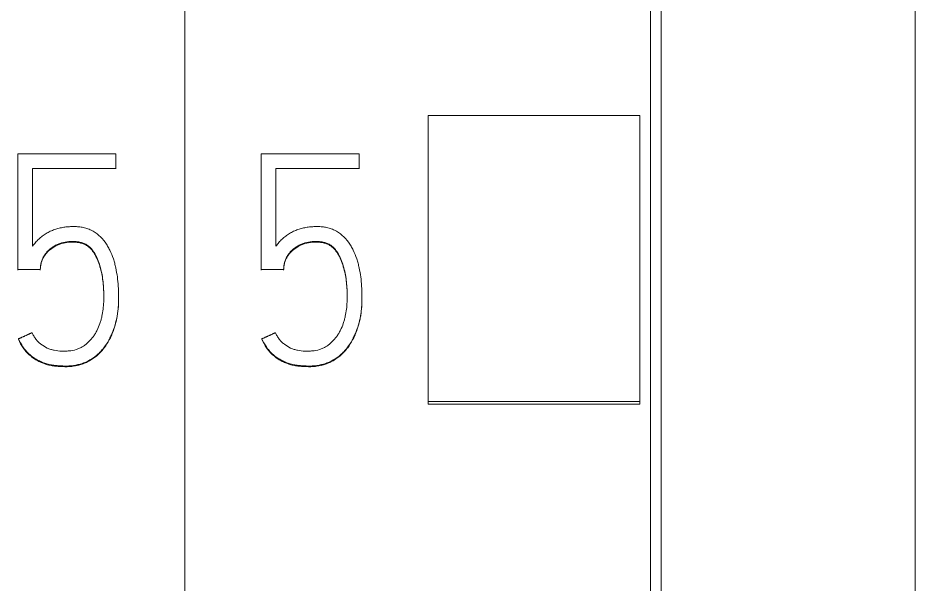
# Model space of a CAD drawing. Header units: millimetres. Extents: x 1359 to 3577, y 1336 to 3557.
# Drawn here: x 2609.59 to 2618.07, y 3006.21 to 3011.56 of the extents above; entities that cross this region are included whole.
import ezdxf

# ---------------------------------------------------------------- set-up
doc = ezdxf.new("R2010")
doc.units = ezdxf.units.MM
doc.layers.add('000-PI-Oprema', color=30, linetype='Continuous', lineweight=5)

msp = doc.modelspace()

# ---------------------------------------------------------------- linework, layer by layer
at = {"layer": '000-PI-Oprema', "color": 0, "linetype": 'ByBlock', "lineweight": 0}
for p, q in [((2611.1713, 3041.2368), (2611.1713, 2927.8187)), ((2611.1713, 3041.2368), (2611.1713, 2927.8187)), ((2615.5713, 3038.9563), (2615.5713, 2930.1412)), ((2613.4713, 3007.9313), (2613.4713, 3010.6338)), ((2615.4713, 3010.6338), (2613.4713, 3010.6338)), ((2615.4713, 3007.9313), (2615.4713, 3010.6338)), ((2609.593, 3010.273), (2609.593, 3009.1784)), ((2610.5167, 3010.273), (2609.593, 3010.273)), ((2610.5167, 3010.1348), (2610.5167, 3010.273)), ((2611.893, 3010.273), (2611.893, 3009.1784)), ((2612.8167, 3010.273), (2611.893, 3010.273)), ((2612.8167, 3010.1348), (2612.8167, 3010.273)), ((2609.7317, 3009.3995), (2609.7317, 3010.1348)), ((2609.7317, 3010.1348), (2610.5167, 3010.1348)), ((2610.5167, 3010.1348), (2610.5167, 3010.1286)), ((2612.0317, 3009.3995), (2612.0317, 3010.1348)), ((2612.0317, 3010.1348), (2612.8167, 3010.1348)), ((2612.8167, 3010.1348), (2612.8167, 3010.1286)), ((2609.593, 3009.1784), (2609.593, 3009.1722)), ((2609.593, 3009.1784), (2609.8038, 3009.1784)), ((2609.8038, 3009.1784), (2609.8038, 3009.1722)), ((2611.893, 3009.1784), (2611.893, 3009.1722)), ((2611.893, 3009.1784), (2612.1038, 3009.1784)), ((2612.1038, 3009.1784), (2612.1038, 3009.1722)), ((2610.5445, 3008.914), (2610.5445, 3008.9202)), ((2612.8445, 3008.914), (2612.8445, 3008.9202)), ((2609.5986, 3008.5233), (2609.5986, 3008.5171)), ((2611.8986, 3008.5233), (2611.8986, 3008.5171)), ((2613.4713, 3007.9054), (2613.4713, 3007.9313)), ((2615.4713, 3007.9313), (2613.4713, 3007.9313)), ((2615.4713, 3007.9054), (2615.4713, 3007.9313)), ((2615.4713, 3007.9054), (2613.4713, 3007.9054))]:
    msp.add_line(p, q, dxfattribs=at)
for points, knots in [([(2615.6713, 3039.142), (2615.6713, 3036.0981), (2615.6713, 3026.5281), (2615.6713, 3012.3581), (2615.6713, 2997.7915), (2615.6713, 2983.5816), (2615.6713, 2969.2875), (2615.6713, 2953.801), (2615.6713, 2941.1615), (2615.6713, 2933.1965), (2615.6713, 2929.8557)], [0, 0, 0, 0, 0.083934, 0.263736, 0.389889, 0.484142, 0.653794, 0.78188, 0.908517, 1, 1, 1, 1]), ([(2618.0713, 3036.0765), (2618.0713, 3034.0535), (2618.0713, 3025.5043), (2618.0713, 3012.3581), (2618.0713, 2997.7915), (2618.0713, 2983.5816), (2618.0713, 2969.2875), (2618.0713, 2953.801), (2618.0713, 2941.0427), (2618.0713, 2932.1612), (2618.0713, 2927.9038), (2618.0713, 2927.106)], [0, 0, 0, 0, 0.055935, 0.236292, 0.362833, 0.457376, 0.627551, 0.756032, 0.883059, 0.978086, 1, 1, 1, 1]), ([(2609.5986, 3008.5233), (2609.6108, 3008.4969), (2609.6245, 3008.4714), (2609.6485, 3008.4356), (2609.6572, 3008.424), (2609.676, 3008.4019), (2609.6863, 3008.3913), (2609.7077, 3008.3716), (2609.719, 3008.3625), (2609.7422, 3008.3454), (2609.7542, 3008.3374), (2609.779, 3008.3224), (2609.7918, 3008.3156), (2609.8184, 3008.3034), (2609.8321, 3008.2981), (2609.8597, 3008.2888), (2609.8737, 3008.2848), (2609.902, 3008.2779), (2609.9163, 3008.2751), (2609.9453, 3008.2711), (2609.96, 3008.2699), (2609.9819, 3008.2686), (2609.9892, 3008.2682), (2610.0038, 3008.2675), (2610.0111, 3008.2671), (2610.033, 3008.2663), (2610.0476, 3008.266), (2610.0768, 3008.2668), (2610.0914, 3008.2678), (2610.1205, 3008.2712), (2610.1352, 3008.2736), (2610.1641, 3008.2799), (2610.1783, 3008.2837), (2610.22, 3008.2972), (2610.2468, 3008.3089), (2610.2854, 3008.3308), (2610.2979, 3008.3387), (2610.3218, 3008.3557), (2610.3332, 3008.3648), (2610.3551, 3008.3841), (2610.3656, 3008.3943), (2610.3856, 3008.4158), (2610.3952, 3008.4272), (2610.4222, 3008.4619), (2610.438, 3008.4864), (2610.4591, 3008.5247), (2610.4657, 3008.5377), (2610.478, 3008.5642), (2610.4838, 3008.5777), (2610.4999, 3008.6187), (2610.5089, 3008.6464), (2610.5237, 3008.7026), (2610.5295, 3008.731), (2610.536, 3008.7741), (2610.5378, 3008.7885), (2610.5407, 3008.8176), (2610.5418, 3008.8322), (2610.5442, 3008.8761), (2610.5447, 3008.9053), (2610.5442, 3008.9635), (2610.542, 3009.0216), (2610.5363, 3009.0794), (2610.5286, 3009.137), (2610.5238, 3009.1658), (2610.5145, 3009.2088), (2610.511, 3009.2231), (2610.5034, 3009.2514), (2610.4992, 3009.2655), (2610.4854, 3009.3072), (2610.4746, 3009.3344), (2610.4552, 3009.3741), (2610.4482, 3009.3871), (2610.4333, 3009.4122), (2610.4253, 3009.4244), (2610.3997, 3009.4598), (2610.3805, 3009.4817), (2610.3358, 3009.5209), (2610.3114, 3009.5372), (2610.2717, 3009.5567), (2610.2578, 3009.5623), (2610.2297, 3009.5715), (2610.2154, 3009.575), (2610.1865, 3009.5804), (2610.1719, 3009.5823), (2610.1423, 3009.5845), (2610.1275, 3009.5849), (2610.0982, 3009.5845), (2610.0835, 3009.5837), (2610.0544, 3009.5814), (2610.0399, 3009.5797), (2610.0109, 3009.5752), (2609.9965, 3009.5723), (2609.9678, 3009.5652), (2609.9535, 3009.5609), (2609.9257, 3009.5513), (2609.912, 3009.5459), (2609.8855, 3009.5335), (2609.8726, 3009.5265), (2609.8474, 3009.5112), (2609.8351, 3009.5029), (2609.8115, 3009.4851), (2609.8003, 3009.4757), (2609.7789, 3009.4557), (2609.7687, 3009.4452), (2609.7493, 3009.4233), (2609.7402, 3009.4117), (2609.7317, 3009.3995)], [0, 0, 0, 0, 0.03125, 0.03125, 0.046875, 0.046875, 0.0625, 0.0625, 0.078125, 0.078125, 0.09375, 0.09375, 0.109375, 0.109375, 0.125, 0.125, 0.140625, 0.140625, 0.15625, 0.15625, 0.171875, 0.171875, 0.179688, 0.179688, 0.1875, 0.1875, 0.203125, 0.203125, 0.21875, 0.21875, 0.234375, 0.234375, 0.25, 0.25, 0.28125, 0.28125, 0.296875, 0.296875, 0.3125, 0.3125, 0.328125, 0.328125, 0.34375, 0.34375, 0.375, 0.375, 0.390625, 0.390625, 0.40625, 0.40625, 0.4375, 0.4375, 0.46875, 0.46875, 0.484375, 0.484375, 0.5, 0.5, 0.53125, 0.53125, 0.5625, 0.59375, 0.59375, 0.625, 0.625, 0.640625, 0.640625, 0.65625, 0.65625, 0.6875, 0.6875, 0.703125, 0.703125, 0.71875, 0.71875, 0.75, 0.75, 0.78125, 0.78125, 0.796875, 0.796875, 0.8125, 0.8125, 0.828125, 0.828125, 0.84375, 0.84375, 0.859375, 0.859375, 0.875, 0.875, 0.890625, 0.890625, 0.90625, 0.90625, 0.921875, 0.921875, 0.9375, 0.9375, 0.953125, 0.953125, 0.96875, 0.96875, 0.984375, 0.984375, 1, 1, 1, 1]), ([(2611.8986, 3008.5233), (2611.9108, 3008.4969), (2611.9245, 3008.4714), (2611.9485, 3008.4356), (2611.9572, 3008.424), (2611.976, 3008.4019), (2611.9863, 3008.3913), (2612.0077, 3008.3716), (2612.019, 3008.3625), (2612.0422, 3008.3454), (2612.0542, 3008.3374), (2612.079, 3008.3224), (2612.0918, 3008.3156), (2612.1184, 3008.3034), (2612.1321, 3008.2981), (2612.1597, 3008.2888), (2612.1737, 3008.2848), (2612.202, 3008.2779), (2612.2163, 3008.2751), (2612.2453, 3008.2711), (2612.26, 3008.2699), (2612.2819, 3008.2686), (2612.2892, 3008.2682), (2612.3038, 3008.2675), (2612.3111, 3008.2671), (2612.333, 3008.2663), (2612.3476, 3008.266), (2612.3768, 3008.2668), (2612.3914, 3008.2678), (2612.4205, 3008.2712), (2612.4352, 3008.2736), (2612.4641, 3008.2799), (2612.4783, 3008.2837), (2612.52, 3008.2972), (2612.5468, 3008.3089), (2612.5854, 3008.3308), (2612.5979, 3008.3387), (2612.6218, 3008.3557), (2612.6332, 3008.3648), (2612.6551, 3008.3841), (2612.6656, 3008.3943), (2612.6856, 3008.4158), (2612.6952, 3008.4272), (2612.7222, 3008.4619), (2612.738, 3008.4864), (2612.7591, 3008.5247), (2612.7657, 3008.5377), (2612.778, 3008.5642), (2612.7838, 3008.5777), (2612.7999, 3008.6187), (2612.8089, 3008.6464), (2612.8237, 3008.7026), (2612.8295, 3008.731), (2612.836, 3008.7741), (2612.8378, 3008.7885), (2612.8407, 3008.8176), (2612.8418, 3008.8322), (2612.8442, 3008.8761), (2612.8447, 3008.9053), (2612.8442, 3008.9635), (2612.842, 3009.0216), (2612.8363, 3009.0794), (2612.8286, 3009.137), (2612.8238, 3009.1658), (2612.8145, 3009.2088), (2612.811, 3009.2231), (2612.8034, 3009.2514), (2612.7992, 3009.2655), (2612.7854, 3009.3072), (2612.7746, 3009.3344), (2612.7552, 3009.3741), (2612.7482, 3009.3871), (2612.7333, 3009.4122), (2612.7253, 3009.4244), (2612.6997, 3009.4598), (2612.6805, 3009.4817), (2612.6358, 3009.5209), (2612.6114, 3009.5372), (2612.5717, 3009.5567), (2612.5578, 3009.5623), (2612.5297, 3009.5715), (2612.5154, 3009.575), (2612.4865, 3009.5804), (2612.4719, 3009.5823), (2612.4423, 3009.5845), (2612.4275, 3009.5849), (2612.3982, 3009.5845), (2612.3835, 3009.5837), (2612.3544, 3009.5814), (2612.3399, 3009.5797), (2612.3109, 3009.5752), (2612.2965, 3009.5723), (2612.2678, 3009.5652), (2612.2535, 3009.5609), (2612.2257, 3009.5513), (2612.212, 3009.5459), (2612.1855, 3009.5335), (2612.1726, 3009.5265), (2612.1474, 3009.5112), (2612.1351, 3009.5029), (2612.1115, 3009.4851), (2612.1003, 3009.4757), (2612.0789, 3009.4557), (2612.0687, 3009.4452), (2612.0493, 3009.4233), (2612.0402, 3009.4117), (2612.0317, 3009.3995)], [0, 0, 0, 0, 0.03125, 0.03125, 0.046875, 0.046875, 0.0625, 0.0625, 0.078125, 0.078125, 0.09375, 0.09375, 0.109375, 0.109375, 0.125, 0.125, 0.140625, 0.140625, 0.15625, 0.15625, 0.171875, 0.171875, 0.179688, 0.179688, 0.1875, 0.1875, 0.203125, 0.203125, 0.21875, 0.21875, 0.234375, 0.234375, 0.25, 0.25, 0.28125, 0.28125, 0.296875, 0.296875, 0.3125, 0.3125, 0.328125, 0.328125, 0.34375, 0.34375, 0.375, 0.375, 0.390625, 0.390625, 0.40625, 0.40625, 0.4375, 0.4375, 0.46875, 0.46875, 0.484375, 0.484375, 0.5, 0.5, 0.53125, 0.53125, 0.5625, 0.59375, 0.59375, 0.625, 0.625, 0.640625, 0.640625, 0.65625, 0.65625, 0.6875, 0.6875, 0.703125, 0.703125, 0.71875, 0.71875, 0.75, 0.75, 0.78125, 0.78125, 0.796875, 0.796875, 0.8125, 0.8125, 0.828125, 0.828125, 0.84375, 0.84375, 0.859375, 0.859375, 0.875, 0.875, 0.890625, 0.890625, 0.90625, 0.90625, 0.921875, 0.921875, 0.9375, 0.9375, 0.953125, 0.953125, 0.96875, 0.96875, 0.984375, 0.984375, 1, 1, 1, 1]), ([(2609.8038, 3009.1784), (2609.8048, 3009.2015), (2609.8077, 3009.2243), (2609.8166, 3009.2577), (2609.8204, 3009.2688), (2609.8295, 3009.2899), (2609.8349, 3009.3), (2609.8471, 3009.3195), (2609.854, 3009.3288), (2609.869, 3009.3465), (2609.877, 3009.3547), (2609.894, 3009.3703), (2609.903, 3009.3775), (2609.9219, 3009.3911), (2609.9316, 3009.3974), (2609.9517, 3009.4086), (2609.962, 3009.4137), (2609.9832, 3009.4227), (2609.9942, 3009.4266), (2610.0275, 3009.4365), (2610.0502, 3009.4406), (2610.0846, 3009.4436), (2610.0963, 3009.444), (2610.1195, 3009.4439), (2610.131, 3009.4433), (2610.1539, 3009.4411), (2610.1653, 3009.4394), (2610.1822, 3009.4358), (2610.1879, 3009.4345), (2610.1991, 3009.4313), (2610.2046, 3009.4295), (2610.2209, 3009.4234), (2610.2313, 3009.4185), (2610.2511, 3009.4065), (2610.2605, 3009.3994), (2610.2777, 3009.384), (2610.2856, 3009.3755), (2610.3003, 3009.3576), (2610.307, 3009.3481), (2610.3256, 3009.3188), (2610.3358, 3009.2983), (2610.3536, 3009.2558), (2610.3613, 3009.2339), (2610.3811, 3009.1679), (2610.39, 3009.1231), (2610.3985, 3009.0551), (2610.4006, 3009.0323), (2610.4035, 3008.9864), (2610.4044, 3008.9634), (2610.4054, 3008.8946), (2610.4036, 3008.849), (2610.3951, 3008.7812), (2610.3914, 3008.7586), (2610.3839, 3008.725), (2610.3812, 3008.7138), (2610.375, 3008.6915), (2610.3715, 3008.6804), (2610.3603, 3008.6476), (2610.3516, 3008.6263), (2610.3361, 3008.5953), (2610.3306, 3008.5851), (2610.3186, 3008.5652), (2610.3123, 3008.5554), (2610.2921, 3008.5273), (2610.2773, 3008.5098), (2610.2525, 3008.4858), (2610.2439, 3008.4781), (2610.2256, 3008.4636), (2610.216, 3008.4569), (2610.1964, 3008.4447), (2610.1862, 3008.4392), (2610.1652, 3008.4296), (2610.1542, 3008.4255), (2610.1206, 3008.4153), (2610.0978, 3008.4114), (2610.0633, 3008.4081), (2610.0517, 3008.4075), (2610.0285, 3008.4068), (2610.0168, 3008.4068), (2609.982, 3008.408), (2609.959, 3008.4104), (2609.9252, 3008.4174), (2609.9141, 3008.4203), (2609.8919, 3008.4274), (2609.8809, 3008.4316), (2609.8491, 3008.4461), (2609.8293, 3008.458), (2609.8016, 3008.4794), (2609.7928, 3008.4872), (2609.7764, 3008.5036), (2609.7612, 3008.521), (2609.7483, 3008.5402), (2609.7364, 3008.5603), (2609.731, 3008.5707), (2609.7262, 3008.5813)], [0, 0, 0, 0, 0.03125, 0.03125, 0.046875, 0.046875, 0.0625, 0.0625, 0.078125, 0.078125, 0.09375, 0.09375, 0.109375, 0.109375, 0.125, 0.125, 0.140625, 0.140625, 0.15625, 0.15625, 0.1875, 0.1875, 0.203125, 0.203125, 0.21875, 0.21875, 0.234375, 0.234375, 0.242187, 0.242187, 0.25, 0.25, 0.265625, 0.265625, 0.28125, 0.28125, 0.296875, 0.296875, 0.3125, 0.3125, 0.34375, 0.34375, 0.375, 0.375, 0.4375, 0.4375, 0.46875, 0.46875, 0.5, 0.5, 0.5625, 0.5625, 0.59375, 0.59375, 0.609375, 0.609375, 0.625, 0.625, 0.65625, 0.65625, 0.671875, 0.671875, 0.6875, 0.6875, 0.71875, 0.71875, 0.734375, 0.734375, 0.75, 0.75, 0.765625, 0.765625, 0.78125, 0.78125, 0.8125, 0.8125, 0.828125, 0.828125, 0.84375, 0.84375, 0.875, 0.875, 0.890625, 0.890625, 0.90625, 0.90625, 0.9375, 0.9375, 0.953125, 0.953125, 0.96875, 0.984375, 0.984375, 1, 1, 1, 1]), ([(2612.1038, 3009.1784), (2612.1048, 3009.2015), (2612.1077, 3009.2243), (2612.1166, 3009.2577), (2612.1204, 3009.2688), (2612.1295, 3009.2899), (2612.1349, 3009.3), (2612.1471, 3009.3195), (2612.154, 3009.3288), (2612.169, 3009.3465), (2612.177, 3009.3547), (2612.194, 3009.3703), (2612.203, 3009.3775), (2612.2219, 3009.3911), (2612.2316, 3009.3974), (2612.2517, 3009.4086), (2612.262, 3009.4137), (2612.2832, 3009.4227), (2612.2942, 3009.4266), (2612.3275, 3009.4365), (2612.3502, 3009.4406), (2612.3846, 3009.4436), (2612.3963, 3009.444), (2612.4195, 3009.4439), (2612.431, 3009.4433), (2612.4539, 3009.4411), (2612.4653, 3009.4394), (2612.4822, 3009.4358), (2612.4879, 3009.4345), (2612.4991, 3009.4313), (2612.5046, 3009.4295), (2612.5209, 3009.4234), (2612.5313, 3009.4185), (2612.5511, 3009.4065), (2612.5605, 3009.3994), (2612.5777, 3009.384), (2612.5856, 3009.3755), (2612.6003, 3009.3576), (2612.607, 3009.3481), (2612.6256, 3009.3188), (2612.6358, 3009.2983), (2612.6536, 3009.2558), (2612.6613, 3009.2339), (2612.6811, 3009.1679), (2612.69, 3009.1231), (2612.6985, 3009.0551), (2612.7006, 3009.0323), (2612.7035, 3008.9864), (2612.7044, 3008.9634), (2612.7054, 3008.8946), (2612.7036, 3008.849), (2612.6951, 3008.7812), (2612.6914, 3008.7586), (2612.6839, 3008.725), (2612.6812, 3008.7138), (2612.675, 3008.6915), (2612.6715, 3008.6804), (2612.6603, 3008.6476), (2612.6516, 3008.6263), (2612.6361, 3008.5953), (2612.6306, 3008.5851), (2612.6186, 3008.5652), (2612.6123, 3008.5554), (2612.5921, 3008.5273), (2612.5773, 3008.5098), (2612.5525, 3008.4858), (2612.5439, 3008.4781), (2612.5256, 3008.4636), (2612.516, 3008.4569), (2612.4964, 3008.4447), (2612.4862, 3008.4392), (2612.4652, 3008.4296), (2612.4542, 3008.4255), (2612.4206, 3008.4153), (2612.3978, 3008.4114), (2612.3633, 3008.4081), (2612.3517, 3008.4075), (2612.3285, 3008.4068), (2612.3168, 3008.4068), (2612.282, 3008.408), (2612.259, 3008.4104), (2612.2252, 3008.4174), (2612.2141, 3008.4203), (2612.1919, 3008.4274), (2612.1809, 3008.4316), (2612.1491, 3008.4461), (2612.1293, 3008.458), (2612.1016, 3008.4794), (2612.0928, 3008.4872), (2612.0764, 3008.5036), (2612.0612, 3008.521), (2612.0483, 3008.5402), (2612.0364, 3008.5603), (2612.031, 3008.5707), (2612.0262, 3008.5813)], [0, 0, 0, 0, 0.03125, 0.03125, 0.046875, 0.046875, 0.0625, 0.0625, 0.078125, 0.078125, 0.09375, 0.09375, 0.109375, 0.109375, 0.125, 0.125, 0.140625, 0.140625, 0.15625, 0.15625, 0.1875, 0.1875, 0.203125, 0.203125, 0.21875, 0.21875, 0.234375, 0.234375, 0.242187, 0.242187, 0.25, 0.25, 0.265625, 0.265625, 0.28125, 0.28125, 0.296875, 0.296875, 0.3125, 0.3125, 0.34375, 0.34375, 0.375, 0.375, 0.4375, 0.4375, 0.46875, 0.46875, 0.5, 0.5, 0.5625, 0.5625, 0.59375, 0.59375, 0.609375, 0.609375, 0.625, 0.625, 0.65625, 0.65625, 0.671875, 0.671875, 0.6875, 0.6875, 0.71875, 0.71875, 0.734375, 0.734375, 0.75, 0.75, 0.765625, 0.765625, 0.78125, 0.78125, 0.8125, 0.8125, 0.828125, 0.828125, 0.84375, 0.84375, 0.875, 0.875, 0.890625, 0.890625, 0.90625, 0.90625, 0.9375, 0.9375, 0.953125, 0.953125, 0.96875, 0.984375, 0.984375, 1, 1, 1, 1]), ([(2610.4048, 3008.9159), (2610.4048, 3008.9218), (2610.4048, 3008.9276), (2610.4044, 3008.9563), (2610.4035, 3008.9791), (2610.4007, 3009.0246), (2610.3987, 3009.0473), (2610.3931, 3009.0927), (2610.3895, 3009.1153), (2610.3803, 3009.1606), (2610.3747, 3009.183), (2610.3648, 3009.2161), (2610.3612, 3009.2271), (2610.3535, 3009.2489), (2610.3494, 3009.2597), (2610.336, 3009.2917), (2610.3258, 3009.3122), (2610.3074, 3009.3414), (2610.3007, 3009.3508), (2610.286, 3009.3689), (2610.2781, 3009.3774), (2610.261, 3009.3928), (2610.2518, 3009.3999), (2610.2318, 3009.4121), (2610.2213, 3009.417), (2610.1997, 3009.4251), (2610.1886, 3009.4283), (2610.1658, 3009.4332), (2610.1543, 3009.4349), (2610.1314, 3009.4371), (2610.1199, 3009.4377), (2610.0968, 3009.4378), (2610.0853, 3009.4374), (2610.0621, 3009.4355), (2610.0506, 3009.4339), (2610.0279, 3009.4298), (2610.0056, 3009.4245), (2609.984, 3009.4168), (2609.9627, 3009.4079), (2609.9522, 3009.4027), (2609.9219, 3009.3857), (2609.9032, 3009.3724), (2609.8777, 3009.3492), (2609.8695, 3009.3408), (2609.8544, 3009.3232), (2609.8475, 3009.3139), (2609.8352, 3009.2945), (2609.8298, 3009.2843), (2609.8205, 3009.2629), (2609.8167, 3009.2519), (2609.8107, 3009.2297), (2609.8085, 3009.2184), (2609.8053, 3009.1955), (2609.8043, 3009.1838), (2609.8038, 3009.1722)], [0, 0, 0, 0, 0.015899, 0.015899, 0.077406, 0.077406, 0.138912, 0.138912, 0.200418, 0.200418, 0.261925, 0.261925, 0.292678, 0.292678, 0.323431, 0.323431, 0.384937, 0.384937, 0.41569, 0.41569, 0.446443, 0.446443, 0.477197, 0.477197, 0.50795, 0.50795, 0.538703, 0.538703, 0.569456, 0.569456, 0.600209, 0.600209, 0.630962, 0.630962, 0.661715, 0.661715, 0.692469, 0.723222, 0.723222, 0.753975, 0.753975, 0.815481, 0.815481, 0.846234, 0.846234, 0.876987, 0.876987, 0.907741, 0.907741, 0.938494, 0.938494, 0.969247, 0.969247, 1, 1, 1, 1]), ([(2612.7048, 3008.9159), (2612.7048, 3008.9218), (2612.7048, 3008.9276), (2612.7044, 3008.9563), (2612.7035, 3008.9791), (2612.7007, 3009.0246), (2612.6987, 3009.0473), (2612.6931, 3009.0927), (2612.6895, 3009.1153), (2612.6803, 3009.1606), (2612.6747, 3009.183), (2612.6648, 3009.2161), (2612.6612, 3009.2271), (2612.6535, 3009.2489), (2612.6494, 3009.2597), (2612.636, 3009.2917), (2612.6258, 3009.3122), (2612.6074, 3009.3414), (2612.6007, 3009.3508), (2612.586, 3009.3689), (2612.5781, 3009.3774), (2612.561, 3009.3928), (2612.5518, 3009.3999), (2612.5318, 3009.4121), (2612.5213, 3009.417), (2612.4997, 3009.4251), (2612.4886, 3009.4283), (2612.4658, 3009.4332), (2612.4543, 3009.4349), (2612.4314, 3009.4371), (2612.4199, 3009.4377), (2612.3968, 3009.4378), (2612.3853, 3009.4374), (2612.3621, 3009.4355), (2612.3506, 3009.4339), (2612.3279, 3009.4298), (2612.3056, 3009.4245), (2612.284, 3009.4168), (2612.2627, 3009.4079), (2612.2522, 3009.4027), (2612.2219, 3009.3857), (2612.2032, 3009.3724), (2612.1777, 3009.3492), (2612.1695, 3009.3408), (2612.1544, 3009.3232), (2612.1475, 3009.3139), (2612.1352, 3009.2945), (2612.1298, 3009.2843), (2612.1205, 3009.2629), (2612.1167, 3009.2519), (2612.1107, 3009.2297), (2612.1085, 3009.2184), (2612.1053, 3009.1955), (2612.1043, 3009.1838), (2612.1038, 3009.1722)], [0, 0, 0, 0, 0.015899, 0.015899, 0.077406, 0.077406, 0.138912, 0.138912, 0.200418, 0.200418, 0.261925, 0.261925, 0.292678, 0.292678, 0.323431, 0.323431, 0.384937, 0.384937, 0.41569, 0.41569, 0.446443, 0.446443, 0.477197, 0.477197, 0.50795, 0.50795, 0.538703, 0.538703, 0.569456, 0.569456, 0.600209, 0.600209, 0.630962, 0.630962, 0.661715, 0.661715, 0.692469, 0.723222, 0.723222, 0.753975, 0.753975, 0.815481, 0.815481, 0.846234, 0.846234, 0.876987, 0.876987, 0.907741, 0.907741, 0.938494, 0.938494, 0.969247, 0.969247, 1, 1, 1, 1]), ([(2610.5445, 3008.914), (2610.5445, 3008.8926), (2610.5441, 3008.8712), (2610.5418, 3008.821), (2610.5393, 3008.7922), (2610.5333, 3008.749), (2610.5309, 3008.7347), (2610.5254, 3008.7059), (2610.5222, 3008.6915), (2610.5115, 3008.6488), (2610.5028, 3008.6209), (2610.4821, 3008.5663), (2610.4702, 3008.5396), (2610.4425, 3008.4875), (2610.4269, 3008.4628), (2610.4007, 3008.4278), (2610.3915, 3008.4164), (2610.3719, 3008.3946), (2610.3615, 3008.3841), (2610.3289, 3008.3542), (2610.3054, 3008.3367), (2610.2676, 3008.3143), (2610.2546, 3008.3074), (2610.2278, 3008.295), (2610.2141, 3008.2894), (2610.1724, 3008.2751), (2610.1439, 3008.2684), (2610.1001, 3008.2625), (2610.0853, 3008.2612), (2610.0559, 3008.2599), (2610.0412, 3008.2599), (2610.0119, 3008.2608), (2609.9972, 3008.2616), (2609.968, 3008.2632), (2609.9533, 3008.2642), (2609.9242, 3008.2676), (2609.9096, 3008.2701), (2609.8806, 3008.2767), (2609.8664, 3008.2807), (2609.8383, 3008.2896), (2609.8246, 3008.2947), (2609.7977, 3008.3065), (2609.7846, 3008.3131), (2609.759, 3008.3281), (2609.7465, 3008.3363), (2609.7225, 3008.3536), (2609.711, 3008.3627), (2609.6891, 3008.3823), (2609.6788, 3008.3927), (2609.6594, 3008.415), (2609.6503, 3008.4269), (2609.6252, 3008.4638), (2609.6112, 3008.4901), (2609.5986, 3008.5171)], [0, 0, 0, 0, 0.044434, 0.044434, 0.104157, 0.104157, 0.134018, 0.134018, 0.16388, 0.16388, 0.223602, 0.223602, 0.283325, 0.283325, 0.343048, 0.343048, 0.37291, 0.37291, 0.402771, 0.402771, 0.462494, 0.462494, 0.492355, 0.492355, 0.522217, 0.522217, 0.58194, 0.58194, 0.611801, 0.611801, 0.641663, 0.641663, 0.671524, 0.671524, 0.701386, 0.701386, 0.731247, 0.731247, 0.761108, 0.761108, 0.79097, 0.79097, 0.820831, 0.820831, 0.850693, 0.850693, 0.880554, 0.880554, 0.910416, 0.910416, 0.940277, 0.940277, 1, 1, 1, 1]), ([(2612.8445, 3008.914), (2612.8445, 3008.8926), (2612.8441, 3008.8712), (2612.8418, 3008.821), (2612.8393, 3008.7922), (2612.8333, 3008.749), (2612.8309, 3008.7347), (2612.8254, 3008.7059), (2612.8222, 3008.6915), (2612.8115, 3008.6488), (2612.8028, 3008.6209), (2612.7821, 3008.5663), (2612.7702, 3008.5396), (2612.7425, 3008.4875), (2612.7269, 3008.4628), (2612.7007, 3008.4278), (2612.6915, 3008.4164), (2612.6719, 3008.3946), (2612.6615, 3008.3841), (2612.6289, 3008.3542), (2612.6054, 3008.3367), (2612.5676, 3008.3143), (2612.5546, 3008.3074), (2612.5278, 3008.295), (2612.5141, 3008.2894), (2612.4724, 3008.2751), (2612.4439, 3008.2684), (2612.4001, 3008.2625), (2612.3853, 3008.2612), (2612.3559, 3008.2599), (2612.3412, 3008.2599), (2612.3119, 3008.2608), (2612.2972, 3008.2616), (2612.268, 3008.2632), (2612.2533, 3008.2642), (2612.2242, 3008.2676), (2612.2096, 3008.2701), (2612.1806, 3008.2767), (2612.1664, 3008.2807), (2612.1383, 3008.2896), (2612.1246, 3008.2947), (2612.0977, 3008.3065), (2612.0846, 3008.3131), (2612.059, 3008.3281), (2612.0465, 3008.3363), (2612.0225, 3008.3536), (2612.011, 3008.3627), (2611.9891, 3008.3823), (2611.9788, 3008.3927), (2611.9594, 3008.415), (2611.9503, 3008.4269), (2611.9252, 3008.4638), (2611.9112, 3008.4901), (2611.8986, 3008.5171)], [0, 0, 0, 0, 0.044434, 0.044434, 0.104157, 0.104157, 0.134018, 0.134018, 0.16388, 0.16388, 0.223602, 0.223602, 0.283325, 0.283325, 0.343048, 0.343048, 0.37291, 0.37291, 0.402771, 0.402771, 0.462494, 0.462494, 0.492355, 0.492355, 0.522217, 0.522217, 0.58194, 0.58194, 0.611801, 0.611801, 0.641663, 0.641663, 0.671524, 0.671524, 0.701386, 0.701386, 0.731247, 0.731247, 0.761108, 0.761108, 0.79097, 0.79097, 0.820831, 0.820831, 0.850693, 0.850693, 0.880554, 0.880554, 0.910416, 0.910416, 0.940277, 0.940277, 1, 1, 1, 1])]:
    msp.add_open_spline(points, degree=3, knots=knots, dxfattribs=at)
for points, weights in [([(2609.7262, 3008.5813), (2609.6624, 3008.5523), (2609.5986, 3008.5233)], [0.500000031032, 0.499999968968, 0.500000031032]), ([(2612.0262, 3008.5813), (2611.9624, 3008.5523), (2611.8986, 3008.5233)], [0.499999672742, 0.500000327258, 0.499999672742])]:
    msp.add_rational_spline(points, weights, degree=2, dxfattribs=at)

doc.saveas('drawing.dxf')
